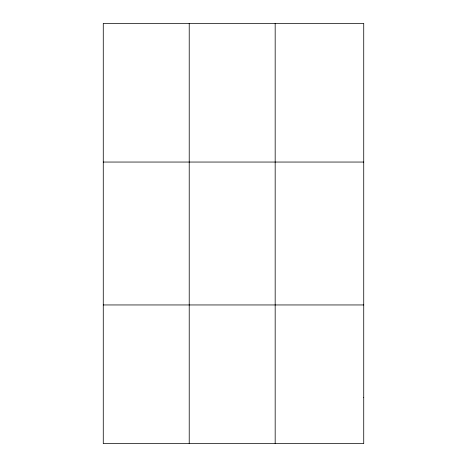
<?xml version="1.0" encoding="UTF-8"?>
<svg xmlns="http://www.w3.org/2000/svg" width="467" height="467" viewBox="0 0 467 467"><rect width="100%" height="100%" fill="white"/><g stroke="black" fill="none" stroke-linecap="round" stroke-linejoin="round"><path stroke-width="0.7" d="M189.223 443.65L189.223 23.35M275.174 443.65L275.174 23.35M103.271 162.049L363.729 162.049M103.271 304.951L363.729 304.951M363.729 397.417L363.729 443.65L103.271 443.65L103.271 23.35L363.729 23.35L363.729 397.417"/></g></svg>
